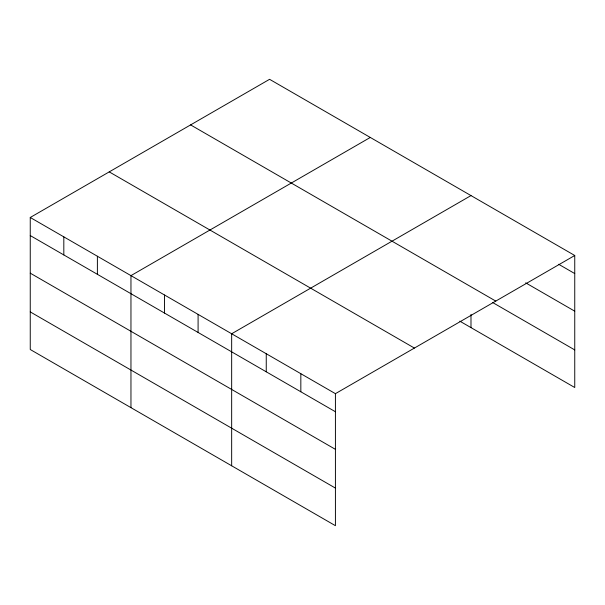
<?xml version="1.0" encoding="UTF-8"?>
<svg xmlns="http://www.w3.org/2000/svg" width="605" height="605" viewBox="0 0 605 605"><rect width="100%" height="100%" fill="white"/><g stroke="black" fill="none" stroke-linecap="round" stroke-linejoin="round"><path stroke-width="0.91" d="M459.8 321.157L574.75 387.518L574.75 255.491L269.58 79.308L30.25 217.482L30.25 349.509L335.42 525.692L335.42 393.666L30.25 217.482M370.283 137.448L130.96 275.623L130.96 407.649M470.992 195.589L231.662 333.763L231.662 465.789M335.42 393.666L574.75 255.491M558.665 264.279L574.75 273.566M525.684 282.845L574.75 311.174M190.598 124.902L495.775 301.093M492.704 302.553L574.75 349.917M109.225 171.88L414.402 348.072M30.25 235.557L335.42 411.74M30.25 273.157L335.42 449.349M30.25 311.9L335.42 488.091M470.992 314.456L470.992 327.615M300.836 373.701L300.836 391.775M266.253 353.736L266.253 371.81M198.092 314.381L198.092 332.455M164.53 295.006L164.53 313.08M97.39 256.24L97.39 274.315M63.82 236.857L63.82 254.932"/></g></svg>
